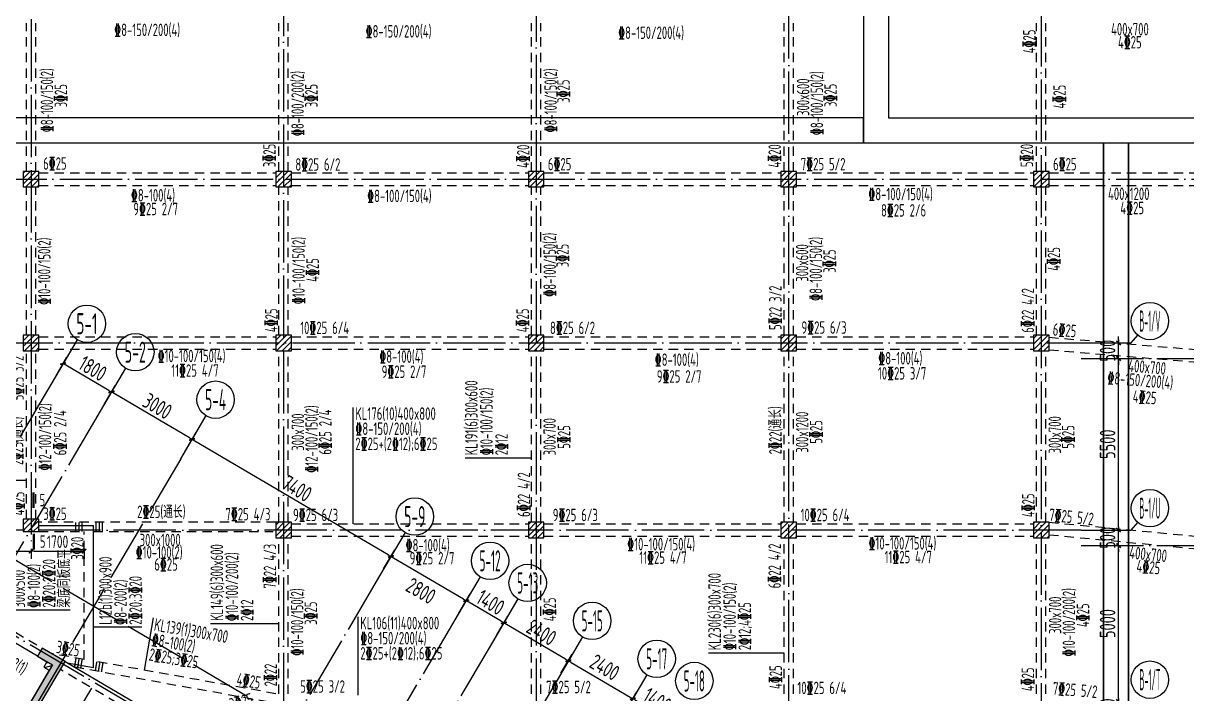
# Model space of a CAD drawing. Header units: millimetres. Extents: x 64473 to 386235, y 427387 to 703525.
# Drawn here: x 202196 to 239513, y 624245 to 645745 of the extents above; entities that cross this region are included whole.
import ezdxf
from ezdxf.enums import TextEntityAlignment as Align

# ---------------------------------------------------------------- set-up
doc = ezdxf.new("R2010")
doc.units = ezdxf.units.MM
doc.header["$LTSCALE"] = 100
doc.header["$PDMODE"] = 35
doc.header["$PDSIZE"] = 200
doc.linetypes.add('3', pattern=[5, 3, -2])
doc.linetypes.add('DOTE', pattern=[2.42, 2, -0.2, 0.02, -0.2])
for name, color, linetype in [('B-DIM', 1, 'Continuous'), ('B-TEXT', 7, 'Continuous'), ('COLU', 7, 'Continuous'), ('colu-1层', 6, 'Continuous'), ('h后浇带', 51, 'Continuous'), ('h填实-1层', 254, 'Continuous'), ('h斜线-1层', 7, 'Continuous'), ('h斜线-柱', 7, 'Continuous'), ('L-AXIS', 3, 'Continuous'), ('L-dote', 253, 'DOTE'), ('L-TEXT', 6, 'Continuous'), ('L-箍筋', 1, 'Continuous'), ('wall-主楼', 2, 'Continuous'), ('垂直标注', 31, 'Continuous'), ('垂直钢筋', 27, 'Continuous'), ('梁', 4, 'Continuous'), ('梁虚线', 4, '3'), ('水平标注', 2, 'Continuous'), ('水平钢筋', 30, 'Continuous')]:
    doc.layers.add(name, color=color, linetype=linetype)
doc.styles.add('_TCH_AXIS', font='tssdeng.shx', dxfattribs={"width": 0.7, "bigfont": 'tssdchn.shx'})
doc.styles.add('COMPLEX', font='tssdeng.shx', dxfattribs={"width": 0.7, "bigfont": 'tssdchn.shx'})
doc.styles.get("Standard").update_dxf_attribs({"font": 'tssdeng.shx', "width": 0.7, "bigfont": 'tssdchn.shx'})
doc.styles.add('TSSD_Dimension', font='Tssdeng.shx', dxfattribs={"width": 0.7, "bigfont": 'tssdchn.shx'})
doc.dimstyles.new('TSSD_100_100$0', dxfattribs={"dimtxt": 300, "dimasz": 100, "dimexe": 250, "dimexo": 250, "dimgap": 100, "dimtad": 1, "dimdec": 0, "dimzin": 0, "dimdsep": 46, "dimtxsty": 'TSSD_Dimension', "dimblk": '_tsdbk', "dimblk1": '_tsdbk', "dimblk2": '_tsdbk', "dimsah": 1, "dimcen": 0, "dimclrt": 7, "dimadec": 0, "dimazin": 0, "dimtfac": 1, "dimtdec": 0, "dimtix": 1, "dimtmove": 2, "dimatfit": 3, "dimldrblk": '_tsdbk', "dimfxl": 1, "dimtolj": 1, "dimtzin": 0, "dimarcsym": 0})
pattern_1 = [(45, (-467527.32, -323147.44), (-89.802561, 89.802561), [])]

# ---------------------------------------------------------------- blocks, each defined once
blk = doc.blocks.new('_tsdbk')
blk.add_line((-1, 0), (0, 0))
at = {"const_width": 0.5}
blk.add_lwpolyline([(-0.7, -0.7), (0.7, 0.7)], dxfattribs=at)
blk = doc.blocks.new('*D23')
at = {"layer": 'B-DIM', "color": 0, "lineweight": -2}
for p, q in [((200746, 628888), (200746, 628569)), ((200846, 628819), (202346, 628819)), ((202446, 628888), (202446, 628569))]:
    blk.add_line(p, q, dxfattribs=at)
at = {"layer": 'Defpoints', "color": 0}
for p in [(200746, 629138), (202446, 629138), (202446, 628819)]:
    blk.add_point(p, dxfattribs=at)
at = {"layer": 'B-DIM', "color": 0, "lineweight": -2, "xscale": 100, "yscale": 100, "zscale": 100, "rotation": 180}
blk.add_blockref('_tsdbk', (200746, 628819), dxfattribs=at)
at = {"layer": 'B-DIM', "color": 0, "lineweight": -2, "xscale": 100, "yscale": 100, "zscale": 100}
blk.add_blockref('_tsdbk', (202446, 628819), dxfattribs=at)
at = {"layer": 'B-DIM', "color": 7, "insert": (201596, 629119), "char_height": 400, "attachment_point": 5, "style": 'TSSD_Dimension'}
blk.add_mtext('\\A1;1700', dxfattribs=at)
blk = doc.blocks.new('*D24')
at = {"layer": 'B-DIM', "color": 0, "lineweight": -2}
for p, q in [((202446, 628888), (202446, 628569)), ((202546, 628819), (204046, 628819)), ((204146, 628888), (204146, 628569))]:
    blk.add_line(p, q, dxfattribs=at)
at = {"layer": 'Defpoints', "color": 0}
for p in [(202446, 629138), (204146, 629138), (204146, 628819)]:
    blk.add_point(p, dxfattribs=at)
at = {"layer": 'B-DIM', "color": 0, "lineweight": -2, "xscale": 100, "yscale": 100, "zscale": 100, "rotation": 180}
blk.add_blockref('_tsdbk', (202446, 628819), dxfattribs=at)
at = {"layer": 'B-DIM', "color": 0, "lineweight": -2, "xscale": 100, "yscale": 100, "zscale": 100}
blk.add_blockref('_tsdbk', (204146, 628819), dxfattribs=at)
at = {"layer": 'B-DIM', "color": 7, "insert": (203296, 629119), "char_height": 400, "attachment_point": 5, "style": 'TSSD_Dimension'}
blk.add_mtext('\\A1;1700', dxfattribs=at)
blk = doc.blocks.new('*D243')
at = {"layer": 'Defpoints', "color": 0}
for p in [(207611, 632398), (207252, 631787), (213627, 628030)]:
    blk.add_point(p, dxfattribs=at)
at = {"layer": 'L-AXIS', "color": 0, "lineweight": -2}
for p, q in [((207378, 632003), (207737, 632613)), ((213903, 628698), (207697, 632347)), ((213753, 628246), (214116, 628863))]:
    blk.add_line(p, q, dxfattribs=at)
at = {"layer": 'L-AXIS', "color": 0, "lineweight": -2, "xscale": 100, "yscale": 100, "zscale": 100}
for p, rotation in [((207611, 632398), 149.5453717276174), ((213990, 628647), 329.5453717276175)]:
    blk.add_blockref('_tsdbk', p, dxfattribs=dict(at, rotation=rotation))
at = {"layer": 'L-AXIS', "color": 7, "insert": (210977, 630824), "char_height": 500, "attachment_point": 5, "rotation": 329.5454, "style": 'TSSD_Dimension'}
blk.add_mtext('\\A1;7400', dxfattribs=at)
blk = doc.blocks.new('*D244')
at = {"layer": 'Defpoints', "color": 0}
for p in [(203473, 634831), (203110, 634214), (204662, 633301)]:
    blk.add_point(p, dxfattribs=at)
at = {"layer": 'L-AXIS', "color": 0, "lineweight": -2}
for p, q in [((203237, 634429), (203599, 635046)), ((204938, 633969), (203559, 634780)), ((204788, 633517), (205151, 634134))]:
    blk.add_line(p, q, dxfattribs=at)
at = {"layer": 'L-AXIS', "color": 0, "lineweight": -2, "xscale": 100, "yscale": 100, "zscale": 100}
for p, rotation in [((203473, 634831), 149.5453717276174), ((205024, 633918), 329.5453717276175)]:
    blk.add_blockref('_tsdbk', p, dxfattribs=dict(at, rotation=rotation))
at = {"layer": 'L-AXIS', "color": 7, "insert": (204426, 634676), "char_height": 500, "attachment_point": 5, "rotation": 329.5454, "style": 'TSSD_Dimension'}
blk.add_mtext('\\A1;1800', dxfattribs=at)
blk = doc.blocks.new('_AXISO')
blk.add_circle((0, 0), 0.5)
at = {"layer": 'B-TEXT', "style": 'COMPLEX', "width": 1.450893}
blk.add_attdef('A', text='', height=0.56, dxfattribs=at).set_placement((0.249375, -0.28), (0.749375, -0.28), align=Align.FIT)
blk = doc.blocks.new('*D247')
at = {"layer": 'Defpoints', "color": 0}
for p in [(205028, 633925), (204665, 633308), (207252, 631787)]:
    blk.add_point(p, dxfattribs=at)
at = {"layer": 'L-AXIS', "color": 0, "lineweight": -2}
for p, q in [((204792, 633523), (205155, 634140)), ((207528, 632455), (205114, 633874)), ((207378, 632003), (207741, 632620))]:
    blk.add_line(p, q, dxfattribs=at)
at = {"layer": 'L-AXIS', "color": 0, "lineweight": -2, "xscale": 100, "yscale": 100, "zscale": 100}
for p, rotation in [((205028, 633925), 149.5453717276174), ((207614, 632404), 329.5453717276175)]:
    blk.add_blockref('_tsdbk', p, dxfattribs=dict(at, rotation=rotation))
at = {"layer": 'L-AXIS', "color": 7, "insert": (206499, 633466), "char_height": 500, "attachment_point": 5, "rotation": 329.5454, "style": 'TSSD_Dimension'}
blk.add_mtext('\\A1;3000', dxfattribs=at)
blk = doc.blocks.new('*D293')
at = {"layer": 'Defpoints', "color": 0}
for p in [(219316, 624685), (221748, 624085), (221385, 623468)]:
    blk.add_point(p, dxfattribs=at)
at = {"layer": 'L-AXIS', "color": 0, "lineweight": -2}
for p, q in [((219443, 624900), (219806, 625517)), ((219765, 625251), (221662, 624136)), ((221512, 623684), (221875, 624301))]:
    blk.add_line(p, q, dxfattribs=at)
at = {"layer": 'L-AXIS', "color": 0, "lineweight": -2, "xscale": 100, "yscale": 100, "zscale": 100}
for p, rotation in [((219679, 625302), 149.5453717276174), ((221748, 624085), 329.5453717276174)]:
    blk.add_blockref('_tsdbk', p, dxfattribs=dict(at, rotation=rotation))
at = {"layer": 'L-AXIS', "color": 7, "insert": (220846, 625091), "char_height": 500, "attachment_point": 5, "rotation": 329.5454, "style": 'TSSD_Dimension'}
blk.add_mtext('\\A1;2400', dxfattribs=at)
blk = doc.blocks.new('*D294')
at = {"layer": 'Defpoints', "color": 0}
for p in [(217610, 626518), (217247, 625901), (219316, 624685)]:
    blk.add_point(p, dxfattribs=at)
at = {"layer": 'L-AXIS', "color": 0, "lineweight": -2}
for p, q in [((217374, 626117), (217737, 626734)), ((219593, 625352), (217696, 626468)), ((219443, 624900), (219806, 625517))]:
    blk.add_line(p, q, dxfattribs=at)
at = {"layer": 'L-AXIS', "color": 0, "lineweight": -2, "xscale": 100, "yscale": 100, "zscale": 100}
for p, rotation in [((217610, 626518), 149.5453717276174), ((219679, 625302), 329.5453717276175)]:
    blk.add_blockref('_tsdbk', p, dxfattribs=dict(at, rotation=rotation))
at = {"layer": 'L-AXIS', "color": 7, "insert": (218822, 626212), "char_height": 500, "attachment_point": 5, "rotation": 329.5454, "style": 'TSSD_Dimension'}
blk.add_mtext('\\A1;2400', dxfattribs=at)
blk = doc.blocks.new('*D295')
at = {"layer": 'Defpoints', "color": 0}
for p in [(213990, 628647), (213627, 628030), (216040, 626611)]:
    blk.add_point(p, dxfattribs=at)
at = {"layer": 'L-AXIS', "color": 0, "lineweight": -2}
for p, q in [((213753, 628246), (214116, 628863)), ((216317, 627279), (214076, 628596)), ((216167, 626826), (216530, 627443))]:
    blk.add_line(p, q, dxfattribs=at)
at = {"layer": 'L-AXIS', "color": 0, "lineweight": -2, "xscale": 100, "yscale": 100, "zscale": 100}
for p, rotation in [((213990, 628647), 149.5453717276174), ((216403, 627228), 329.5453717276175)]:
    blk.add_blockref('_tsdbk', p, dxfattribs=dict(at, rotation=rotation))
at = {"layer": 'L-AXIS', "color": 7, "insert": (214952, 627544), "char_height": 500, "attachment_point": 5, "rotation": 329.5454, "style": 'TSSD_Dimension'}
blk.add_mtext('\\A1;2800', dxfattribs=at)
blk = doc.blocks.new('*D296')
at = {"layer": 'Defpoints', "color": 0}
for p in [(216403, 627228), (216040, 626611), (217247, 625901)]:
    blk.add_point(p, dxfattribs=at)
at = {"layer": 'L-AXIS', "color": 0, "lineweight": -2}
for p, q in [((216167, 626826), (216530, 627443)), ((217524, 626569), (216489, 627177)), ((217374, 626117), (217737, 626734))]:
    blk.add_line(p, q, dxfattribs=at)
at = {"layer": 'L-AXIS', "color": 0, "lineweight": -2, "xscale": 100, "yscale": 100, "zscale": 100}
for p, rotation in [((216403, 627228), 149.5453717276174), ((217610, 626518), 329.5453717276175)]:
    blk.add_blockref('_tsdbk', p, dxfattribs=dict(at, rotation=rotation))
at = {"layer": 'L-AXIS', "color": 7, "insert": (217184, 627175), "char_height": 500, "attachment_point": 5, "rotation": 329.5454, "style": 'TSSD_Dimension'}
blk.add_mtext('\\A1;1400', dxfattribs=at)
blk = doc.blocks.new('*D298')
at = {"layer": 'Defpoints', "color": 0}
for p in [(221385, 623468), (222955, 623376), (222592, 622759)]:
    blk.add_point(p, dxfattribs=at)
at = {"layer": 'L-AXIS', "color": 0, "lineweight": -2}
for p, q in [((221512, 623684), (221875, 624301)), ((221834, 624035), (222868, 623426)), ((222719, 622974), (223081, 623591))]:
    blk.add_line(p, q, dxfattribs=at)
at = {"layer": 'L-AXIS', "color": 0, "lineweight": -2, "xscale": 100, "yscale": 100, "zscale": 100}
for p, rotation in [((221748, 624085), 149.5453717276174), ((222955, 623376), 329.5453717276174)]:
    blk.add_blockref('_tsdbk', p, dxfattribs=dict(at, rotation=rotation))
at = {"layer": 'L-AXIS', "color": 7, "insert": (222529, 624032), "char_height": 500, "attachment_point": 5, "rotation": 329.5454, "style": 'TSSD_Dimension'}
blk.add_mtext('\\A1;1400', dxfattribs=at)
blk = doc.blocks.new('*D299')
at = {"layer": 'Defpoints', "color": 0}
for p in [(236132, 628995), (237325, 628995), (236132, 623995)]:
    blk.add_point(p, dxfattribs=at)
at = {"layer": 'L-AXIS', "color": 0, "lineweight": -2}
for p, q in [((236382, 628995), (237575, 628995)), ((237325, 624095), (237325, 628895)), ((236382, 623995), (237575, 623995))]:
    blk.add_line(p, q, dxfattribs=at)
at = {"layer": 'L-AXIS', "color": 0, "lineweight": -2, "xscale": 100, "yscale": 100, "zscale": 100}
for p, rotation in [((237325, 628995), 90), ((237325, 623995), 270)]:
    blk.add_blockref('_tsdbk', p, dxfattribs=dict(at, rotation=rotation))
at = {"layer": 'L-AXIS', "color": 7, "insert": (236975, 626495), "char_height": 500, "attachment_point": 5, "rotation": 90, "style": 'TSSD_Dimension'}
blk.add_mtext('\\A1;5000', dxfattribs=at)
blk = doc.blocks.new('*D303')
at = {"layer": 'Defpoints', "color": 0}
for p in [(236132, 623995), (237325, 623995), (236132, 623495)]:
    blk.add_point(p, dxfattribs=at)
at = {"layer": 'L-AXIS', "color": 0, "lineweight": -2}
for p, q in [((236382, 623995), (237575, 623995)), ((237325, 624095), (237325, 624195)), ((237325, 623495), (237325, 623995)), ((236382, 623495), (237575, 623495)), ((237325, 623395), (237325, 623295))]:
    blk.add_line(p, q, dxfattribs=at)
at = {"layer": 'L-AXIS', "color": 0, "lineweight": -2, "xscale": 100, "yscale": 100, "zscale": 100}
for p, rotation in [((237325, 623995), 270), ((237325, 623495), 90)]:
    blk.add_blockref('_tsdbk', p, dxfattribs=dict(at, rotation=rotation))
at = {"layer": 'L-AXIS', "color": 7, "insert": (236975, 623745), "char_height": 500, "attachment_point": 5, "rotation": 90, "style": 'TSSD_Dimension'}
blk.add_mtext('\\A1;500', dxfattribs=at)
blk = doc.blocks.new('*D304')
at = {"layer": 'Defpoints', "color": 0}
for p in [(236132, 634995), (237325, 634995), (236132, 629495)]:
    blk.add_point(p, dxfattribs=at)
at = {"layer": 'L-AXIS', "color": 0, "lineweight": -2}
for p, q in [((236382, 634995), (237575, 634995)), ((237325, 629595), (237325, 634895)), ((236382, 629495), (237575, 629495))]:
    blk.add_line(p, q, dxfattribs=at)
at = {"layer": 'L-AXIS', "color": 0, "lineweight": -2, "xscale": 100, "yscale": 100, "zscale": 100}
for p, rotation in [((237325, 634995), 90), ((237325, 629495), 270)]:
    blk.add_blockref('_tsdbk', p, dxfattribs=dict(at, rotation=rotation))
at = {"layer": 'L-AXIS', "color": 7, "insert": (236975, 632245), "char_height": 500, "attachment_point": 5, "rotation": 90, "style": 'TSSD_Dimension'}
blk.add_mtext('\\A1;5500', dxfattribs=at)
blk = doc.blocks.new('*D305')
at = {"layer": 'Defpoints', "color": 0}
for p in [(236132, 635495), (237325, 635495), (236132, 634995)]:
    blk.add_point(p, dxfattribs=at)
at = {"layer": 'L-AXIS', "color": 0, "lineweight": -2}
for p, q in [((237325, 635595), (237325, 635695)), ((236382, 635495), (237575, 635495)), ((237325, 634995), (237325, 635495)), ((236382, 634995), (237575, 634995)), ((237325, 634895), (237325, 634795))]:
    blk.add_line(p, q, dxfattribs=at)
at = {"layer": 'L-AXIS', "color": 0, "lineweight": -2, "xscale": 100, "yscale": 100, "zscale": 100}
for p, rotation in [((237325, 635495), 270), ((237325, 634995), 90)]:
    blk.add_blockref('_tsdbk', p, dxfattribs=dict(at, rotation=rotation))
at = {"layer": 'L-AXIS', "color": 7, "insert": (236975, 635245), "char_height": 500, "attachment_point": 5, "rotation": 90, "style": 'TSSD_Dimension'}
blk.add_mtext('\\A1;500', dxfattribs=at)
blk = doc.blocks.new('*D306')
at = {"layer": 'Defpoints', "color": 0}
for p in [(236132, 629495), (237325, 629495), (236132, 628995)]:
    blk.add_point(p, dxfattribs=at)
at = {"layer": 'L-AXIS', "color": 0, "lineweight": -2}
for p, q in [((237325, 629595), (237325, 629695)), ((236382, 629495), (237575, 629495)), ((237325, 628995), (237325, 629495)), ((236382, 628995), (237575, 628995)), ((237325, 628895), (237325, 628795))]:
    blk.add_line(p, q, dxfattribs=at)
at = {"layer": 'L-AXIS', "color": 0, "lineweight": -2, "xscale": 100, "yscale": 100, "zscale": 100}
for p, rotation in [((237325, 629495), 270), ((237325, 628995), 90)]:
    blk.add_blockref('_tsdbk', p, dxfattribs=dict(at, rotation=rotation))
at = {"layer": 'L-AXIS', "color": 7, "insert": (236975, 629245), "char_height": 500, "attachment_point": 5, "rotation": 90, "style": 'TSSD_Dimension'}
blk.add_mtext('\\A1;500', dxfattribs=at)
blk = doc.blocks.new('后浇带现场')
at = {"color": 6, "lineweight": 30}
for points in [[(714656, 762040), (714656, 738930), (710056, 738930), (710056, 730049), (775507, 730049), (775507, 772730)], [(715456, 762040), (715456, 738130), (710856, 738130), (710856, 730849), (774707, 730849), (774707, 772730)], [(660511, 730049), (710056, 730049), (710057, 730849), (660479, 730849)], [(760007, 730049), (760007, 673430), (717757, 673430), (717757, 730049)], [(759207, 730049), (759207, 674230), (718557, 674230), (718557, 730049)]]:
    blk.add_lwpolyline(points, dxfattribs=at)
at = {"layer": 'h后浇带', "color": 1}
for p, q in [((717757, 730049), (717757, 685030)), ((718557, 730049), (718557, 685030))]:
    blk.add_line(p, q, dxfattribs=at)

msp = doc.modelspace()

# ---------------------------------------------------------------- hatches: boundary and pattern name
at = {"layer": 'h填实-1层'}
msp.add_hatch(color=256, dxfattribs=at).paths.add_polyline_path([(202655.4, 625450.1), (203129.5, 625171.3), (201406.2, 622240.4), (202182, 621784.2), (202435.5, 622215.3), (201918.2, 622519.4), (203540.2, 625277.9), (202807.5, 625708.7)])
at = {"layer": 'h斜线-1层'}
h = msp.add_hatch(dxfattribs=at)
h.set_pattern_fill('ANSI31', color=256, scale=40, angle=-30.45463, style=0)
h.set_pattern_definition([(14.545372, (-54521.66, 268731.63), (-31.895617, 122.92953), [])])
h.paths.add_polyline_path([(203129.5, 625171.3), (202957.1, 625272.7), (202855.7, 625100.3), (203028.1, 624998.9)])
at = {"layer": 'h斜线-柱'}
h = msp.add_hatch(dxfattribs=at)
h.set_pattern_fill('ANSI31', color=256, scale=40, style=0)
h.set_pattern_definition(pattern_1)
h.paths.add_polyline_path([(202196.5, 640494.7), (202696.5, 640494.7), (202696.5, 640994.7), (202196.5, 640994.7)])
h = msp.add_hatch(dxfattribs=at)
h.set_pattern_fill('ANSI31', color=256, scale=40, style=0)
h.set_pattern_definition(pattern_1)
h.paths.add_polyline_path([(210296.5, 640494.7), (210796.5, 640494.7), (210796.5, 640994.7), (210296.5, 640994.7)])
h = msp.add_hatch(dxfattribs=at)
h.set_pattern_fill('ANSI31', color=256, scale=40, style=0)
h.set_pattern_definition(pattern_1)
h.paths.add_polyline_path([(218396.5, 640494.7), (218896.5, 640494.7), (218896.5, 640994.7), (218396.5, 640994.7)])
h = msp.add_hatch(dxfattribs=at)
h.set_pattern_fill('ANSI31', color=256, scale=40, style=0)
h.set_pattern_definition(pattern_1)
h.paths.add_polyline_path([(226496.5, 640494.7), (226996.5, 640494.7), (226996.5, 640994.7), (226496.5, 640994.7)])
h = msp.add_hatch(dxfattribs=at)
h.set_pattern_fill('ANSI31', color=256, scale=40, style=0)
h.set_pattern_definition(pattern_1)
h.paths.add_polyline_path([(234596.5, 640494.7), (235096.5, 640494.7), (235096.5, 640994.7), (234596.5, 640994.7)])
h = msp.add_hatch(dxfattribs=at)
h.set_pattern_fill('ANSI31', color=256, scale=40, style=0)
h.set_pattern_definition(pattern_1)
h.paths.add_polyline_path([(202196.5, 635244.7), (202696.5, 635244.7), (202696.5, 635744.7), (202196.5, 635744.7)])
h = msp.add_hatch(dxfattribs=at)
h.set_pattern_fill('ANSI31', color=256, scale=40, style=0)
h.set_pattern_definition(pattern_1)
h.paths.add_polyline_path([(210296.5, 635244.7), (210796.5, 635244.7), (210796.5, 635744.7), (210296.5, 635744.7)])
h = msp.add_hatch(dxfattribs=at)
h.set_pattern_fill('ANSI31', color=256, scale=40, style=0)
h.set_pattern_definition(pattern_1)
h.paths.add_polyline_path([(218396.5, 635244.7), (218896.5, 635244.7), (218896.5, 635744.7), (218396.5, 635744.7)])
h = msp.add_hatch(dxfattribs=at)
h.set_pattern_fill('ANSI31', color=256, scale=40, style=0)
h.set_pattern_definition(pattern_1)
h.paths.add_polyline_path([(226496.5, 635244.7), (226996.5, 635244.7), (226996.5, 635744.7), (226496.5, 635744.7)])
h = msp.add_hatch(dxfattribs=at)
h.set_pattern_fill('ANSI31', color=256, scale=40, style=0)
h.set_pattern_definition(pattern_1)
h.paths.add_polyline_path([(234596.5, 635244.7), (235096.5, 635244.7), (235096.5, 635744.7), (234596.5, 635744.7)])
h = msp.add_hatch(dxfattribs=at)
h.set_pattern_fill('ANSI31', color=256, scale=40, style=0)
h.set_pattern_definition([(45, (-467527.32, -329047.44), (-89.802561, 89.802561), [])])
h.paths.add_polyline_path([(202196.5, 629444.7), (202696.5, 629444.7), (202696.5, 629844.7), (202196.5, 629844.7)])
h = msp.add_hatch(dxfattribs=at)
h.set_pattern_fill('ANSI31', color=256, scale=40, style=0)
h.set_pattern_definition(pattern_1)
h.paths.add_polyline_path([(210296.5, 629244.7), (210796.5, 629244.7), (210796.5, 629744.7), (210296.5, 629744.7)])
h = msp.add_hatch(dxfattribs=at)
h.set_pattern_fill('ANSI31', color=256, scale=40, style=0)
h.set_pattern_definition(pattern_1)
h.paths.add_polyline_path([(218396.5, 629244.7), (218896.5, 629244.7), (218896.5, 629744.7), (218396.5, 629744.7)])
h = msp.add_hatch(dxfattribs=at)
h.set_pattern_fill('ANSI31', color=256, scale=40, style=0)
h.set_pattern_definition(pattern_1)
h.paths.add_polyline_path([(226496.5, 629244.7), (226996.5, 629244.7), (226996.5, 629744.7), (226496.5, 629744.7)])
h = msp.add_hatch(dxfattribs=at)
h.set_pattern_fill('ANSI31', color=256, scale=40, style=0)
h.set_pattern_definition(pattern_1)
h.paths.add_polyline_path([(234596.5, 629244.7), (235096.5, 629244.7), (235096.5, 629744.7), (234596.5, 629744.7)])

# ---------------------------------------------------------------- linework, layer by layer
at = {"layer": 'COLU'}
for points in [[(202196.5, 640494.7), (202696.5, 640494.7), (202696.5, 640994.7), (202196.5, 640994.7)], [(210296.5, 640494.7), (210796.5, 640494.7), (210796.5, 640994.7), (210296.5, 640994.7)], [(218396.5, 640494.7), (218896.5, 640494.7), (218896.5, 640994.7), (218396.5, 640994.7)], [(226496.5, 640494.7), (226996.5, 640494.7), (226996.5, 640994.7), (226496.5, 640994.7)], [(234596.5, 640494.7), (235096.5, 640494.7), (235096.5, 640994.7), (234596.5, 640994.7)], [(202196.5, 635244.7), (202696.5, 635244.7), (202696.5, 635744.7), (202196.5, 635744.7)], [(210296.5, 635244.7), (210796.5, 635244.7), (210796.5, 635744.7), (210296.5, 635744.7)], [(218396.5, 635244.7), (218896.5, 635244.7), (218896.5, 635744.7), (218396.5, 635744.7)], [(226496.5, 635244.7), (226996.5, 635244.7), (226996.5, 635744.7), (226496.5, 635744.7)], [(234596.5, 635244.7), (235096.5, 635244.7), (235096.5, 635744.7), (234596.5, 635744.7)], [(202196.5, 629444.7), (202696.5, 629444.7), (202696.5, 629844.7), (202196.5, 629844.7)], [(210296.5, 629244.7), (210796.5, 629244.7), (210796.5, 629744.7), (210296.5, 629744.7)], [(218396.5, 629244.7), (218896.5, 629244.7), (218896.5, 629744.7), (218396.5, 629744.7)], [(226496.5, 629244.7), (226996.5, 629244.7), (226996.5, 629744.7), (226496.5, 629744.7)], [(234596.5, 629244.7), (235096.5, 629244.7), (235096.5, 629744.7), (234596.5, 629744.7)]]:
    msp.add_lwpolyline(points, close=True, dxfattribs=at)
at = {"layer": 'colu-1层', "elevation": 0}
msp.add_lwpolyline([(202655.4, 625450.1), (203129.5, 625171.3), (201406.2, 622240.4), (202182, 621784.2), (202435.5, 622215.3), (201918.2, 622519.4), (203540.2, 625277.9), (202807.5, 625708.7)], close=True, dxfattribs=at)
at = {"layer": 'L-AXIS'}
for p, q in [((203924, 635598.1), (203110, 634213.7)), ((237733.7, 635494.7), (237943.2, 635739.2)), ((236131.7, 635494.7), (237733.7, 635494.7)), ((205475.7, 634685.8), (204661.6, 633301.3)), ((208051.4, 633162.5), (207237.3, 631778.1)), ((237733.7, 629494.7), (237943.2, 629739.2)), ((214440.8, 629414.5), (213626.8, 628030)), ((236131.7, 629494.7), (237733.7, 629494.7)), ((216854.5, 627995.3), (216040.5, 626610.8)), ((218061.3, 627285.7), (217247.3, 625901.2)), ((220130.2, 626069.2), (219316.2, 624684.8)), ((222199.1, 624852.8), (221385, 623468.3))]:
    msp.add_line(p, q, dxfattribs=at)
at = {"layer": 'L-dote', "ltscale": 10}
for p, q in [((234846.5, 677819.9), (234846.6, 534412)), ((210546.5, 654594.7), (210546.5, 623994.7)), ((218646.5, 651994.7), (218646.5, 623994.7)), ((226746.5, 617994.7), (226746.5, 651994.7)), ((202446.5, 650713.3), (202446.5, 629124.4)), ((191267.2, 640744.7), (248221.5, 640744.7)), ((191468, 635494.7), (236131.7, 635494.7)), ((236131.7, 634994.7), (366607.1, 634994.7)), ((203110, 634213.7), (189746.2, 611485.3)), ((193049.3, 633766.1, 0), (239001.2, 606747.3, 0)), ((204661.6, 633301.3), (198992.4, 623659.4)), ((191984.9, 631955.8, 0), (225902.2, 612013.2, 0)), ((207247.7, 631780.8), (201578.5, 622138.8)), ((236131.7, 629494.7), (191708.8, 629494.7)), ((236131.7, 628994.7), (366607.1, 628994.7)), ((213626.8, 628030), (207197.2, 617095)), ((216040.5, 626610.8), (211891.8, 619555)), ((217247.3, 625901.2), (210817.7, 614966.2)), ((219316.2, 624684.8), (210099.1, 609008.9))]:
    msp.add_line(p, q, dxfattribs=at)
at = {"layer": 'L-TEXT', "const_width": 75}
for points in [[(202521.1, 630195.9), (202521.1, 630705.4)], [(202530.2, 628865.5), (202530.2, 629375)]]:
    msp.add_lwpolyline(points, dxfattribs=at)
at = {"layer": 'L-箍筋', "const_width": 44.9}
for points in [[(203880.9, 629744.7), (203880.9, 629444.7)], [(203980.9, 629744.7), (203980.9, 629444.7)], [(204080.9, 629744.7), (204080.9, 629444.7)], [(204533.4, 629744.7), (204533.4, 629444.7)], [(204633.4, 629744.7), (204633.4, 629444.7)], [(204733.4, 629744.7), (204733.4, 629444.7)]]:
    msp.add_lwpolyline(points, dxfattribs=at)
at = {"layer": 'L-箍筋', "const_width": 44.9, "elevation": 0}
for points in [[(203840.7, 625095.6), (203889, 625391.7)], [(203939.1, 625078), (203987.7, 625375.6)], [(204037.6, 625060.3), (204086.4, 625359.5)], [(204506.6, 624976.4), (204554.9, 625272.5)], [(204605.1, 624958.7), (204653.6, 625256.4)], [(204703.5, 624941.1), (204752.3, 625240.3)]]:
    msp.add_lwpolyline(points, dxfattribs=at)
at = {"layer": 'wall-主楼'}
msp.add_lwpolyline([(202957.1, 625272.7), (202855.7, 625100.3), (203028.2, 624998.9), (201406.2, 622240.4), (202182, 621784.3), (202435.5, 622215.3), (201918.2, 622519.4), (203540.2, 625277.9), (202807.5, 625708.7), (202655.4, 625450.1)], close=True, dxfattribs=at)
at = {"layer": '垂直标注'}
for p, q in [((216366, 631812.5), (218496.5, 631812.5)), ((199947.8, 631094.2), (202296.5, 631094.2)), ((203704.6, 626922.9), (201046.5, 626922.9)), ((205998.1, 626375.6), (204446.5, 626375.6)), ((208202.7, 626498.1), (210396.5, 626498.1)), ((224169.4, 625560.3), (226596.5, 625560.3))]:
    msp.add_line(p, q, dxfattribs=at)
at = {"layer": '梁'}
for p, q in [((202696.5, 629644.7), (204446.5, 629644.7)), ((204446.5, 625088.7), (204446.5, 629644.7)), ((202655.4, 625450.1), (201362.4, 626210.4)), ((203540.2, 625277.9, 0), (206643.5, 623453.2, 0)), ((203606, 625239.2), (204446.5, 625088.7))]:
    msp.add_line(p, q, dxfattribs=at)
at = {"layer": '梁虚线'}
for p, q in [((202296.5, 640994.7), (202296.5, 645744.7)), ((202596.5, 640994.7), (202596.5, 645744.7)), ((210396.5, 640994.7), (210396.5, 645744.7)), ((210696.5, 640994.7), (210696.5, 645744.7)), ((218496.5, 640994.7), (218496.5, 645744.7)), ((218796.5, 640994.7), (218796.5, 645744.7)), ((226596.5, 640994.7), (226596.5, 645744.7)), ((226896.5, 640994.7), (226896.5, 645744.7)), ((234696.5, 640994.7), (234696.5, 645744.7)), ((234996.5, 640994.7), (234996.5, 645744.7)), ((202696.5, 640944.7), (210296.5, 640944.7)), ((210796.5, 640944.7), (218396.5, 640944.7)), ((218896.5, 640944.7), (226496.5, 640944.7)), ((226996.5, 640944.7), (234596.5, 640944.7)), ((235096.5, 640944.7), (240596.5, 640944.7)), ((202296.5, 635744.7), (202296.5, 640494.7)), ((202596.5, 635744.7), (202596.5, 640494.7)), ((202696.5, 640544.7), (210296.5, 640544.7)), ((210396.5, 635744.7), (210396.5, 640494.7)), ((210696.5, 635744.7), (210696.5, 640494.7)), ((210796.5, 640544.7), (218396.5, 640544.7)), ((218496.5, 635744.7), (218496.5, 640494.7)), ((218796.5, 635744.7), (218796.5, 640494.7)), ((218896.5, 640544.7), (226496.5, 640544.7)), ((226596.5, 635744.7), (226596.5, 640494.7)), ((226896.5, 635744.7), (226896.5, 640494.7)), ((226996.5, 640544.7), (234596.5, 640544.7)), ((234696.5, 635744.7), (234696.5, 640494.7)), ((234996.5, 635744.7), (234996.5, 640494.7)), ((235096.5, 640544.7), (240596.5, 640544.7)), ((202696.5, 635694.7), (210296.5, 635694.7)), ((210796.5, 635694.7), (218396.5, 635694.7)), ((218896.5, 635694.7), (226496.5, 635694.7)), ((226996.5, 635694.7), (234596.5, 635694.7)), ((235096.5, 635674.6), (240596.5, 635216.2)), ((202296.5, 629844.7), (202296.5, 635244.7)), ((202596.5, 629844.7), (202596.5, 635244.7)), ((202696.5, 635294.7), (210296.5, 635294.7)), ((210396.5, 629744.7), (210396.5, 635244.7)), ((210696.5, 629744.7), (210696.5, 635244.7)), ((210796.5, 635294.7), (218396.5, 635294.7)), ((218496.5, 629744.7), (218496.5, 635244.7)), ((218796.5, 629744.7), (218796.5, 635244.7)), ((218896.5, 635294.7), (226496.5, 635294.7)), ((226596.5, 629744.7), (226596.5, 635244.7)), ((226896.5, 629744.7), (226896.5, 635244.7)), ((226996.5, 635294.7), (234596.5, 635294.7)), ((234696.5, 629744.7), (234696.5, 635244.7)), ((234996.5, 629744.7), (234996.5, 635244.7)), ((235096.5, 635273.2), (240596.5, 634814.8)), ((210296.5, 629744.7), (202696.5, 629744.7)), ((210796.5, 629694.7), (218396.5, 629694.7)), ((218896.5, 629694.7), (226496.5, 629694.7)), ((226996.5, 629694.7), (234596.5, 629694.7)), ((235096.5, 629744.7), (240596.5, 629220.7)), ((202696.5, 629444.7), (204146.5, 629444.7)), ((204146.5, 625345.6), (204146.5, 629444.7)), ((204446.5, 629444.7), (210209.3, 629444.7)), ((210396.5, 624244.7), (210396.5, 629206.2)), ((210696.5, 624244.7), (210696.5, 629244.7)), ((210796.5, 629294.7), (218396.5, 629294.7)), ((218496.5, 624244.7), (218496.5, 629244.7)), ((218796.5, 624244.7), (218796.5, 629244.7)), ((218896.5, 629294.7), (226496.5, 629294.7)), ((226596.5, 624244.7), (226596.5, 629244.7)), ((226896.5, 624244.7), (226896.5, 629244.7)), ((226996.5, 629294.7), (234596.5, 629294.7)), ((234696.5, 624244.7), (234696.5, 629244.7)), ((234996.5, 624244.7), (234996.5, 629244.7)), ((235096.5, 629342.9), (240596.5, 628818.9)), ((201514.4, 626469), (202807.5, 625708.7)), ((204146.5, 625345.6, 0), (203109.2, 625531.3, 0)), ((210045.5, 623984.9), (203854.4, 625093.1, 0)), ((210296.5, 624244.7), (204446.5, 625291.9, 0)), ((206491.4, 623194.6, 0), (203388.1, 625019.3))]:
    msp.add_line(p, q, dxfattribs=at)
at = {"layer": '水平标注'}
for p, q in [((212766.5, 633428.3), (212766.5, 629694.7)), ((206359.8, 626680), (206072.9, 625003.7)), ((212925.8, 626711.7), (212925.8, 624194.7)), ((204005.2, 623755.7, 0), (204398.8, 624425, 0))]:
    msp.add_line(p, q, dxfattribs=at)

# ---------------------------------------------------------------- block references
at = {"color": 3, "lineweight": 30}
msp.add_blockref('后浇带现场', (-480910.3, -88135.4), dxfattribs=at)
at = {"layer": 'L-AXIS'}
ref = msp.add_blockref('_AXISO', (204238.1, 636109.4), dxfattribs=dict(at, xscale=1199.999999999997, yscale=1200, zscale=1200, rotation=359.999645787379))
ref.add_attrib('A', '5-1', dxfattribs={"color": 7, "height": 678.82, "rotation": 359.99965, "style": '_TCH_AXIS', "width": 0.381818}).set_placement((203898.7, 635770), (204577.5, 635770), align=Align.FIT)
ref = msp.add_blockref('_AXISO', (238333.7, 636194.7), dxfattribs=dict(at, xscale=1199.999999999997, yscale=1200, zscale=1200, rotation=359.9996457873818))
ref.add_attrib('A', 'B-1/V', dxfattribs={"color": 7, "height": 678.82, "rotation": 359.99965, "style": '_TCH_AXIS', "width": 0.203883}).set_placement((237994.3, 635855.3), (238673.1, 635855.3), align=Align.FIT)
ref = msp.add_blockref('_AXISO', (205789.8, 635197.1), dxfattribs=dict(at, xscale=1199.999999999997, yscale=1200, zscale=1200, rotation=359.999645787379))
ref.add_attrib('A', '5-2', dxfattribs={"color": 7, "height": 678.82, "rotation": 359.99965, "style": '_TCH_AXIS', "width": 0.35}).set_placement((205450.3, 634857.7), (206129.2, 634857.7), align=Align.FIT)
ref = msp.add_blockref('_AXISO', (208365.5, 633673.8), dxfattribs=dict(at, xscale=1199.999999999997, yscale=1200, zscale=1200, rotation=359.999645787379))
ref.add_attrib('A', '5-4', dxfattribs={"color": 7, "height": 678.82, "rotation": 359.99965, "style": '_TCH_AXIS', "width": 0.33871}).set_placement((208026, 633334.4), (208704.9, 633334.4), align=Align.FIT)
ref = msp.add_blockref('_AXISO', (238333.7, 630194.7), dxfattribs=dict(at, xscale=1199.999999999997, yscale=1200, zscale=1200, rotation=359.9996457873818))
ref.add_attrib('A', 'B-1/U', dxfattribs={"color": 7, "height": 678.82, "rotation": 359.99965, "style": '_TCH_AXIS', "width": 0.2}).set_placement((237994.3, 629855.3), (238673.1, 629855.3), align=Align.FIT)
ref = msp.add_blockref('_AXISO', (214754.9, 629925.8), dxfattribs=dict(at, xscale=1199.999999999997, yscale=1200, zscale=1200, rotation=359.999645787379))
ref.add_attrib('A', '5-9', dxfattribs={"color": 7, "height": 678.82, "rotation": 359.99965, "style": '_TCH_AXIS', "width": 0.35}).set_placement((214415.5, 629586.4), (215094.3, 629586.4), align=Align.FIT)
ref = msp.add_blockref('_AXISO', (217168.6, 628506.6), dxfattribs=dict(at, xscale=1199.999999999997, yscale=1200, zscale=1200, rotation=359.999645787379))
ref.add_attrib('A', '5-12', dxfattribs={"color": 7, "height": 678.82, "rotation": 359.99965, "style": '_TCH_AXIS', "width": 0.28}).set_placement((216829.2, 628167.2), (217508, 628167.2), align=Align.FIT)
ref = msp.add_blockref('_AXISO', (218375.4, 627797), dxfattribs=dict(at, xscale=1199.999999999997, yscale=1200, zscale=1200, rotation=359.999645787379))
ref.add_attrib('A', '5-13', dxfattribs={"color": 7, "height": 678.82, "rotation": 359.99965, "style": '_TCH_AXIS', "width": 0.28}).set_placement((218036, 627457.6), (218714.8, 627457.6), align=Align.FIT)
ref = msp.add_blockref('_AXISO', (220444.3, 626580.6), dxfattribs=dict(at, xscale=1199.999999999997, yscale=1200, zscale=1200, rotation=359.999645787379))
ref.add_attrib('A', '5-15', dxfattribs={"color": 7, "height": 678.82, "rotation": 359.99965, "style": '_TCH_AXIS', "width": 0.28}).set_placement((220104.9, 626241.1), (220783.7, 626241.1), align=Align.FIT)
ref = msp.add_blockref('_AXISO', (222513.2, 625364.1), dxfattribs=dict(at, xscale=1199.999999999997, yscale=1200, zscale=1200, rotation=359.999645787379))
ref.add_attrib('A', '5-17', dxfattribs={"color": 7, "height": 678.82, "rotation": 359.99965, "style": '_TCH_AXIS', "width": 0.28}).set_placement((222173.7, 625024.7), (222852.6, 625024.7), align=Align.FIT)
ref = msp.add_blockref('_AXISO', (223720, 624654.5), dxfattribs=dict(at, xscale=1199.999999999997, yscale=1200, zscale=1200, rotation=359.999645787379))
ref.add_attrib('A', '5-18', dxfattribs={"color": 7, "height": 678.82, "rotation": 359.99965, "style": '_TCH_AXIS', "width": 0.28}).set_placement((223380.6, 624315.1), (224059.4, 624315.1), align=Align.FIT)
ref = msp.add_blockref('_AXISO', (238333.7, 624694.7), dxfattribs=dict(at, xscale=1199.999999999997, yscale=1200, zscale=1200, rotation=359.9996457873818))
ref.add_attrib('A', 'B-1/T', dxfattribs={"color": 7, "height": 678.82, "rotation": 359.99965, "style": '_TCH_AXIS', "width": 0.21}).set_placement((237994.3, 624355.3), (238673.1, 624355.3), align=Align.FIT)

# ---------------------------------------------------------------- texts
at = {"layer": 'L-TEXT', "width": 0.65}
for p in [(202717.7, 630254.8), (202726.7, 628924.4)]:
    msp.add_text('5', height=400, rotation=0.00006, dxfattribs=at).set_placement(p)
at = {"layer": '垂直标注', "width": 0.65}
for s, height, p in [('KL191(6)300x600', 403, (216769, 631893.1)), ('%%13210-100/150(2)', 402, (217252.6, 631893.1)), ('2%%13212', 401, (217736.2, 631893.1)), ('KL149(6)300x600', 403, (208605.7, 626578.7)), ('2%%13320;2%%13320', 401, (203221, 627003.5)), ('梁底同板底平', 401, (203704.6, 627003.5)), ('L12b(1)300x900', 403, (205033.3, 626456)), ('%%13210-100/200(2)', 402, (209089.3, 626578.7)), ('300x500', 403, (202253.8, 627003.5)), ('%%1328-100(2)', 402, (202737.4, 627003.5)), ('KL230(6)300x700', 403, (224571.4, 625640.7)), ('%%1328-200(2)', 402, (205515.7, 626456)), ('2%%13320;3%%13320', 401, (205998.1, 626456)), ('%%13210-100/150(2)', 402, (225053.8, 625640.7)), ('2%%13212', 401, (209572.9, 626578.7)), ('2%%13212;4%%13325', 401, (225536.2, 625640.7))]:
    msp.add_text(s, height=height, rotation=90, dxfattribs=at).set_placement(p)
at = {"layer": '垂直钢筋', "color": 0, "width": 0.65}
for s, p in [('4%%13325', (234663.3, 644782.2)), ('%%1328-100/200(2)', (211196.1, 642130)), ('%%1328-100/150(2)', (219311.1, 642246.4)), ('%%1328-100/150(2)', (227849.4, 642159.3)), ('3%%13325', (211636.1, 643051.1)), ('3%%13325', (219723.6, 643192.7)), ('300x600', (227409.4, 642772.8)), ('3%%13325', (228289.4, 643058.9)), ('4%%13325', (235634, 643011.2)), ('3%%13325', (210291.2, 641131.6)), ('5%%13320', (234584.5, 641132.8)), ('4%%13320', (218431.2, 641104)), ('4%%13320', (226496.1, 641115.9)), ('%%13210-100/150(2)', (211225.6, 636737.4)), ('%%1328-100/150(2)', (219281.7, 636977.1)), ('%%1328-100/150(2)', (227817, 636844.6)), ('%%13210-100/150(2)', (203070.8, 636715)), ('3%%13325', (219694.2, 637923.4)), ('300x600', (227377, 637458.1)), ('4%%13325', (235451.7, 637807.9)), ('4%%13325', (211676.8, 637453.5)), ('3%%13325', (228257, 637744.2)), ('5%%13322 3/2', (226517.7, 635909)), ('6%%13322 4/2', (234616.1, 635817.9)), ('4%%13325', (210353.3, 635839.7)), ('4%%13325', (218416, 635836.8)), ('5%%13325 3/2', (202213.3, 633654.2)), ('%%13212-100/150(2)', (203094, 631404.6)), ('6%%13325 2/4', (203579.4, 631889.8)), ('%%13212-100/150(2)', (211643, 631336.2)), ('6%%13325 2/4', (212083, 631912.2)), ('2%%13322(通长)', (226517.7, 631923.5)), ('2%%13325(通长)', (202194.5, 631576.4)), ('300x700', (211203, 632035.9)), ('300x700', (219277.9, 631887)), ('5%%13325', (227826.4, 632263.7)), ('300x700', (235481.7, 631948.8)), ('5%%13325', (219741.3, 632102)), ('5%%13325', (235910, 632104)), ('6%%13322 4/2', (218453, 629913.5)), ('4%%13325', (202235.9, 629963.8)), ('4%%13325', (234630.1, 629906.3)), ('3%%13320', (204128.9, 628541.4)), ('7%%13322 4/3', (210305.4, 627617)), ('6%%13322 4/2', (226496, 627625.9)), ('%%13210-100/150(2)', (211178.7, 625467.8)), ('4%%13325', (219282.5, 626569.7)), ('300x700', (235492, 626163.4)), ('%%13210-100/200(2)', (235932, 625442.3)), ('3%%13325', (211618.7, 626453.6)), ('4%%13325', (236385.8, 626381.8)), ('2%%13322', (210330.5, 624479.2)), ('4%%13325', (226530.1, 624395.1)), ('4%%13325', (234617.9, 624326.5))]:
    msp.add_text(s, height=400, rotation=90, dxfattribs=at).set_placement(p)
at = {"layer": '垂直钢筋', "color": 1, "width": 0.65}
for s, p in [('%%1328-100/150(2)', (203154.6, 642253.7)), ('3%%13325', (203601.3, 643047.1)), ('300x1200', (227377, 631973.6))]:
    msp.add_text(s, height=400, rotation=90, dxfattribs=at).set_placement(p)
at = {"layer": '水平标注', "width": 0.65}
for s, height, p in [('KL176(10)400x800', 403, (212847.1, 633025.3)), ('%%1328-150/200(4)', 402, (212847.1, 632541.7)), ('2%%13325+(2%%13212);6%%13325', 401, (212847.1, 632058.1)), ('KL106(11)400x800', 403, (213006.4, 626308.7)), ('%%1328-150/200(4)', 402, (213006.4, 625825.1)), ('2%%13325+(2%%13212);6%%13325', 401, (213006.4, 625341.5))]:
    msp.add_text(s, height=height, dxfattribs=at).set_placement(p)
for s, height, rotation, p in [('KL139(1)300x700', 403, 350.28898, (206371.2, 626269.1)), ('%%1328-100(2)', 402, 350.28898, (206289.6, 625792.5)), ('KL52(1)', 403, 329.54492, (201267.4, 625365.5)), ('2%%13325;3%%13325', 401, 350.28898, (206208.1, 625315.8))]:
    msp.add_text(s, height=height, rotation=rotation, dxfattribs=at).set_placement(p)
at = {"layer": '水平钢筋', "color": 0, "width": 0.65}
for s, p in [('%%1328-150/200(4)', (205114.9, 645333.6)), ('%%1328-150/200(4)', (213176.9, 645286.4)), ('%%1328-150/200(4)', (221276.9, 645241)), ('400x700', (237086.7, 645355.3)), ('4%%13325', (237308.7, 644937)), ('6%%13325', (202833.9, 641048.2)), ('8%%13325 6/2', (210922.7, 641017)), ('6%%13325', (219022.7, 641027.4)), ('7%%13325 5/2', (227135.2, 641027.4)), ('6%%13325', (235227.3, 641027.4)), ('%%1328-100(4)', (205650, 640028.5)), ('%%1328-100/150(4)', (213225.8, 640008.6)), ('%%1328-100/150(4)', (229301.6, 640067.5)), ('9%%13325 2/7', (205725.1, 639588.5)), ('4%%13325', (237384, 639621)), ('8%%13325 2/6', (229708.1, 639545.2)), ('10%%13325 6/4', (211079.4, 635777.4)), ('8%%13325 6/2', (219090.5, 635777.4)), ('9%%13325 6/3', (227157.2, 635788.5)), ('%%13210-100/150(4)', (206507.6, 634876.8)), ('%%1328-100(4)', (213615.7, 634855.4)), ('%%1328-100(4)', (229620.2, 634803.9)), ('11%%13325 4/7', (206945.4, 634410.5)), ('9%%13325 2/7', (213690.9, 634371.1)), ('10%%13325 3/7', (229609.2, 634319.5)), ('2%%13325(通长)', (205850.9, 629878.6)), ('3%%13325', (202838.3, 629815.8)), ('7%%13325 4/3', (208681.4, 629801.8, 0)), ('9%%13325 6/3', (210848.7, 629778.8)), ('9%%13325 6/3', (219179.4, 629777.4)), ('10%%13325 6/4', (227127.4, 629777.4)), ('300x1000', (205929.2, 628974.7)), ('%%1328-100(4)', (214459.8, 628808.6)), ('%%13210-100/150(4)', (229306.9, 628867.6)), ('%%13210-100(2)', (205803.5, 628580.3)), ('9%%13325 2/7', (214589.8, 628389.5)), ('11%%13325 4/7', (229823.7, 628427.6)), ('6%%13325', (206399, 628190.5, 0)), ('5%%13325 3/2', (211079.4, 624277.5)), ('7%%13325 5/2', (218967.8, 624261.2)), ('10%%13325 6/4', (227027.1, 624230.8))]:
    msp.add_text(s, height=400, dxfattribs=at).set_placement(p)
at = {"layer": '水平钢筋', "color": 1, "width": 0.65}
for s, p in [('400x1200', (236989.7, 640077.3)), ('%%1328-100(4)', (222449.9, 634756.8)), ('9%%13325 2/7', (222516.2, 634220)), ('%%13210-100/150(4)', (221569.2, 628840.9)), ('11%%13325 4/7', (221957, 628410.1))]:
    msp.add_text(s, height=400, dxfattribs=at).set_placement(p)
at = {"layer": '水平钢筋', "color": 0, "width": 0.65}
for s, rotation, p in [('6%%13325', 355.23625, (235205.2, 635732.1)), ('400x700', 355.23625, (237624.6, 634571)), ('%%1328-150/200(4)', 355.23625, (236955.2, 634185.3)), ('4%%13325', 355.23625, (237769.6, 633583.9)), ('7%%13325 5/2', 354.28938, (235082.4, 629786.9)), ('400x700', 354.28938, (237655.9, 628580.2)), ('4%%13325', 354.28938, (237887.4, 628143.7)), ('3%%13325', 350.09365, (203230.5, 625556.2)), ('4%%13325', 350.09365, (209019.3, 624524.3)), ('7%%13325 5/2', 355.23625, (235201.8, 624222.6)), ('3%%13325', 15.34745, (208880.2, 623693.7))]:
    msp.add_text(s, height=400, rotation=rotation, dxfattribs=at).set_placement(p)

# ---------------------------------------------------------------- dimensions: what is measured, and where the dimension line sits
at = {"layer": 'B-DIM'}
for base, p1, p2, picture, middle in [((202446.5, 628818.7), (200746.5, 629137.6), (202446.5, 629137.6), '*D23', (201596.5, 629118.7)), ((204146.5, 628818.7), (202446.5, 629137.6), (204146.5, 629137.6), '*D24', (203296.5, 629118.7))]:
    dim = msp.add_linear_dim(base=base, p1=p1, p2=p2, dimstyle='TSSD_100_100$0', override={"dimtxt": 400}, dxfattribs=at)
    dim.commit()
    dim.dimension.update_dxf_attribs({"geometry": picture, "text_midpoint": middle})
at = {"layer": 'L-AXIS'}
for base, p1, p2, angle, picture, middle in [((237325.4, 635494.7), (236131.7, 634994.7), (236131.7, 635494.7), 90, '*D305', (236975.4, 635244.7)), ((203472.8, 634830.7), (204661.6, 633301.3), (203110, 634213.7), 149.54537, '*D244', (204426, 634676.2)), ((237325.4, 634994.7), (236131.7, 629494.7), (236131.7, 634994.7), 90, '*D304', (236975.4, 632244.7)), ((205028.3, 633924.9), (207251.6, 631787.3), (204665.5, 633307.9), 149.54537, '*D247', (206498.7, 633466.3)), ((207610.5, 632397.7), (213626.8, 628030), (207251.6, 631787.3), 149.54537, '*D243', (210977.4, 630824.1)), ((237325.4, 629494.7), (236131.7, 628994.7), (236131.7, 629494.7), 90, '*D306', (236975.4, 629244.7)), ((237325.4, 628994.7), (236131.7, 623994.7), (236131.7, 628994.7), 90, '*D299', (236975.4, 626494.7)), ((216403.2, 627227.8), (217247.3, 625901.2), (216040.5, 626610.8), 149.54537, '*D296', (217184.1, 627174.7)), ((217610.1, 626518.2), (219316.2, 624684.8), (217247.3, 625901.2), 149.54537, '*D294', (218821.9, 626211.7)), ((222954.7, 623375.7), (221385, 623468.3), (222591.9, 622758.7), 329.54537, '*D298', (222528.6, 624032.2)), ((237325.4, 623994.7), (236131.7, 623494.7), (236131.7, 623994.7), 90, '*D303', (236975.4, 623744.7))]:
    dim = msp.add_linear_dim(base=base, p1=p1, p2=p2, angle=angle, dimstyle='TSSD_100_100$0', override={"dimtxt": 500}, dxfattribs=at)
    dim.commit()
    dim.dimension.update_dxf_attribs({"geometry": picture, "text_midpoint": middle})
for base, p1, p2, angle, picture, middle in [((213989.5, 628647), (216040.5, 626610.8), (213626.8, 628030), 149.54537, '*D295', (214952.4, 627543.6)), ((221747.8, 624085.3), (219316.2, 624684.8), (221385, 623468.3), 329.54537, '*D293', (220845.9, 625091.3))]:
    dim = msp.add_linear_dim(base=base, p1=p1, p2=p2, angle=angle, dimstyle='TSSD_100_100$0', override={"dimtxt": 500}, dxfattribs=at)
    dim.commit()
    dim.dimension.update_dxf_attribs({"geometry": picture, "text_midpoint": middle, "dimtype": 160})

doc.saveas('drawing.dxf')
